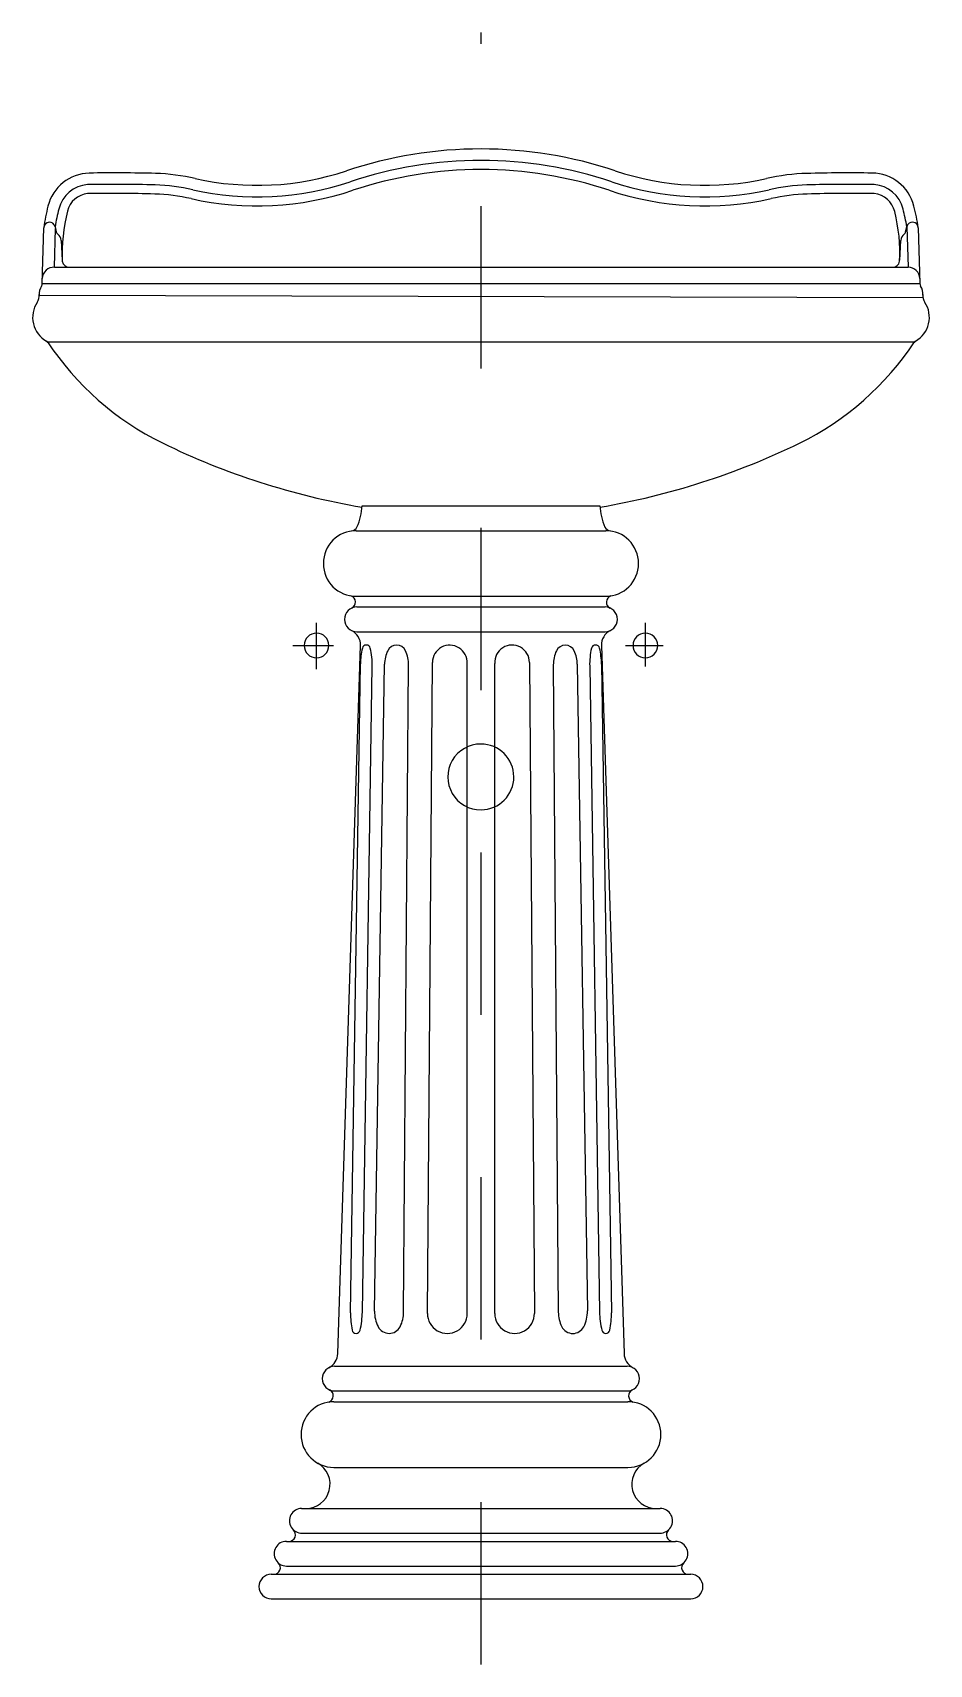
# Model space of a CAD drawing. Extents: x -688.86 to -688.3, y 512.75 to 513.76.
import ezdxf

# ---------------------------------------------------------------- set-up
doc = ezdxf.new("R2010")
doc.units = 0
doc.header["$LTSCALE"] = 0.28346
doc.header["$MEASUREMENT"] = 0
doc.linetypes.add('AXES', pattern=[0.54, 0.3, -0.08, 0.08, -0.08])
doc.linetypes.add('CONTINU', pattern=[0])
doc.layers.get('0').update_dxf_attribs({"linetype": 'CONTINUOUS'})
doc.layers.add('DECA_EIXOS', color=5, linetype='AXES')

msp = doc.modelspace()

# ---------------------------------------------------------------- linework, layer by layer
at = {"linetype": 'CONTINU'}
for points in [[(-688.5808, 513.6859, 0.080753), (-688.6637, 513.6724)], [(-688.4981, 513.6724, 0.080571), (-688.5808, 513.6859)], [(-688.5808, 513.6788, 0.080726), (-688.6614, 513.6657)], [(-688.5003, 513.6657, 0.080571), (-688.5808, 513.6788)], [(-688.8221, 513.671, 0.33714), (-688.8475, 513.6507)], [(-688.7813, 513.6708, 0.011704), (-688.8221, 513.671)], [(-688.7568, 513.6677, 0.047551), (-688.7813, 513.6708)], [(-688.7582, 513.6607, 0.136306), (-688.6614, 513.6657)], [(-688.7568, 513.6677, 0.136478), (-688.6637, 513.6724)], [(-688.5808, 513.6732, 0.080668), (-688.6597, 513.6604)], [(-688.5019, 513.6604, 0.080571), (-688.5808, 513.6732)], [(-688.5003, 513.6657, 0.136307), (-688.4034, 513.6607)], [(-688.4981, 513.6724, 0.136551), (-688.4049, 513.6677)], [(-688.3801, 513.6708, 0.04796), (-688.4049, 513.6677)], [(-688.34, 513.671, 0.011704), (-688.3801, 513.6708)], [(-688.3142, 513.6507, 0.341513), (-688.34, 513.671)], [(-688.8231, 513.6639, 0.325109), (-688.8408, 513.6489)], [(-688.8231, 513.6584, 0.316417), (-688.8355, 513.6476)], [(-688.7815, 513.6637, 0.012059), (-688.8231, 513.6639)], [(-688.7817, 513.6581, 0.012051), (-688.8231, 513.6584)], [(-688.7594, 513.6553, 0.047551), (-688.7817, 513.6581)], [(-688.7582, 513.6607, 0.047551), (-688.7815, 513.6637)], [(-688.7594, 513.6553, 0.136306), (-688.6597, 513.6604)], [(-688.5019, 513.6604, 0.136364), (-688.4022, 513.6553)], [(-688.3801, 513.6637, 0.04755), (-688.4034, 513.6607)], [(-688.3799, 513.6581, 0.047551), (-688.4022, 513.6553)], [(-688.3386, 513.6639, 0.01207), (-688.3801, 513.6637)], [(-688.3386, 513.6584, 0.012051), (-688.3799, 513.6581)], [(-688.3209, 513.6489, 0.325111), (-688.3386, 513.6639)], [(-688.326, 513.6473, 0.316812), (-688.3386, 513.6584)], [(-688.8475, 513.6507, 0.02788), (-688.8501, 513.6374)], [(-688.8408, 513.6489, 0.025341), (-688.8431, 513.638)], [(-688.8355, 513.6476, 0.072762), (-688.8387, 513.6167)], [(-688.323, 513.6167, 0.072156), (-688.326, 513.6473)], [(-688.3186, 513.638, 0.025341), (-688.3209, 513.6489)], [(-688.3115, 513.6374, 0.02788), (-688.3142, 513.6507)], [(-688.8431, 513.638, 0.873877), (-688.8501, 513.6374)], [(-688.8424, 513.6349, 0.173919), (-688.8415, 513.6335)], [(-688.3202, 513.6335, 0.173892), (-688.3193, 513.6349)], [(-688.3115, 513.6374, 0.873873), (-688.3186, 513.638)], [(-688.8394, 513.6295, 0.214237), (-688.8415, 513.6335)], [(-688.3202, 513.6335, 0.214247), (-688.3222, 513.6295)], [(-688.8387, 513.6167, 0.367208), (-688.8343, 513.613)], [(-688.3274, 513.613, 0.367035), (-688.323, 513.6167)], [(-688.8435, 513.613, 0.425092), (-688.851, 513.6061)], [(-688.3106, 513.6061, 0.405653), (-688.3177, 513.613)], [(-688.8541, 513.5914, 0.154816), (-688.853, 513.5963)], [(-688.8515, 513.6014, 0.158105), (-688.8529, 513.5958)], [(-688.8515, 513.6014, 0.161054), (-688.8511, 513.6031)], [(-688.3105, 513.6031, 0.161037), (-688.3101, 513.6014)], [(-688.3087, 513.5958, 0.15765), (-688.3101, 513.6014)], [(-688.3087, 513.5963, 0.154752), (-688.3075, 513.5914)], [(-688.8541, 513.5914, 0.43831), (-688.8485, 513.5676)], [(-688.3132, 513.5676, 0.438321), (-688.3075, 513.5914)], [(-688.8475, 513.5667, 0.123415), (-688.8485, 513.5676)], [(-688.8478, 513.5672, 0.134237), (-688.777, 513.5048)], [(-688.3847, 513.5047, 0.134237), (-688.3138, 513.5672)], [(-688.3132, 513.5676, 0.121891), (-688.3141, 513.5667)], [(-688.777, 513.5048, 0.071708), (-688.6541, 513.4653)], [(-688.5076, 513.4653, 0.071713), (-688.3847, 513.5047)], [(-688.6572, 513.453, 0.096386), (-688.6541, 513.4662)], [(-688.5076, 513.4662, 0.096386), (-688.5045, 513.453)], [(-688.6577, 513.4508, 1), (-688.6577, 513.4104)], [(-688.6604, 513.4507, 0.260688), (-688.6572, 513.453)], [(-688.5045, 513.453, 0.259501), (-688.5013, 513.4507)], [(-688.504, 513.4104, 1), (-688.504, 513.4508)], [(-688.6573, 513.4038, 1), (-688.6573, 513.3886)], [(-688.6605, 513.4031, 0.685389), (-688.6609, 513.4106)], [(-688.5044, 513.3886, 1), (-688.5044, 513.4038)], [(-688.5008, 513.4106, 0.686328), (-688.5013, 513.4031)], [(-688.6821, 513.3877, 1), (-688.6821, 513.3725)], [(-688.6821, 513.3725, 1), (-688.6821, 513.3877)], [(-688.655, 513.38, 0.294564), (-688.6607, 513.3894)], [(-688.5011, 513.3894, 0.293162), (-688.5067, 513.38)], [(-688.4796, 513.3877, 1), (-688.4796, 513.3725)], [(-688.4796, 513.3725, 1), (-688.4796, 513.3877)], [(-688.6539, 513.3784, 0.053439), (-688.6551, 513.3688)], [(-688.649, 513.3784, 0.794213), (-688.6539, 513.3784)], [(-688.6478, 513.3674, 0.060963), (-688.649, 513.3784)], [(-688.6383, 513.3769, 0.105781), (-688.6402, 513.3686)], [(-688.6273, 513.3768, 0.63749), (-688.6383, 513.3769)], [(-688.6254, 513.368, 0.112784), (-688.6273, 513.3768)], [(-688.5894, 513.3691, 1.022375), (-688.6107, 513.3697)], [(-688.551, 513.3697, 1.022373), (-688.5724, 513.3691)], [(-688.5344, 513.3768, 0.111478), (-688.5363, 513.3681)], [(-688.5234, 513.3768, 0.637488), (-688.5344, 513.3768)], [(-688.5215, 513.3685, 0.107177), (-688.5234, 513.3768)], [(-688.5128, 513.3784, 0.061097), (-688.5139, 513.3674)], [(-688.5078, 513.3784, 0.794219), (-688.5128, 513.3784)], [(-688.5066, 513.3686, 0.054181), (-688.5078, 513.3784)], [(-688.5809, 513.3194, 1.008082), (-688.5808, 513.2789)], [(-688.5808, 513.2789, 1), (-688.5809, 513.3194)], [(-688.6612, 512.9691, 0.052571), (-688.6602, 512.9585)], [(-688.6553, 512.9584, 0.055794), (-688.6539, 512.9696)], [(-688.6464, 512.9701, 0.121297), (-688.6442, 512.9607)], [(-688.6306, 512.9606, 0.116337), (-688.6285, 512.9697)], [(-688.6138, 512.9688, 1.006059), (-688.5893, 512.9687)], [(-688.5724, 512.9687, 1.00413), (-688.5479, 512.9688)], [(-688.5332, 512.9696, 0.115382), (-688.5311, 512.9606)], [(-688.5175, 512.9606, 0.123734), (-688.5153, 512.9703)], [(-688.5078, 512.9696, 0.055794), (-688.5064, 512.9584)], [(-688.5015, 512.9585, 0.053246), (-688.5005, 512.9692)], [(-688.6602, 512.9585, 0.80557), (-688.6553, 512.9584)], [(-688.6442, 512.9607, 0.617887), (-688.6306, 512.9606)], [(-688.5311, 512.9606, 0.615533), (-688.5175, 512.9606)], [(-688.5064, 512.9584, 0.809239), (-688.5015, 512.9585)], [(-688.6745, 512.9353, 0.272102), (-688.669, 512.944)], [(-688.4927, 512.944, 0.270584), (-688.4872, 512.9353)], [(-688.671, 512.9362, 1), (-688.671, 512.921)], [(-688.4908, 512.921, 1), (-688.4908, 512.9362)], [(-688.6746, 512.9142, 0.686458), (-688.6741, 512.9217)], [(-688.4876, 512.9217, 0.685408), (-688.4871, 512.9142)], [(-688.6714, 512.9144, 1), (-688.6714, 512.8739)], [(-688.4903, 512.8739, 1), (-688.4903, 512.9144)], [(-688.6887, 512.8486, 0.7711), (-688.6814, 512.8766)], [(-688.4803, 512.8766, 0.77205), (-688.473, 512.8486)], [(-688.6913, 512.8486, 1.016159), (-688.691, 512.8335)], [(-688.4707, 512.8335, 1.016156), (-688.4704, 512.8486)], [(-688.6991, 512.8284, 0.685087), (-688.6964, 512.8354)], [(-688.4653, 512.8354, 0.685048), (-688.4626, 512.8284)], [(-688.7006, 512.8284, 1.003425), (-688.7006, 512.8132)], [(-688.4611, 512.8132, 1.003426), (-688.4611, 512.8284)], [(-688.7085, 512.8081, 0.685087), (-688.7057, 512.8152)], [(-688.456, 512.8152, 0.686222), (-688.4532, 512.8081)], [(-688.71, 512.8081, 1), (-688.71, 512.793)], [(-688.4517, 512.793, 1), (-688.4517, 512.8081)]]:
    msp.add_lwpolyline(points, format="xyb", dxfattribs=at)
for points in [[(-688.8511, 513.6031), (-688.8501, 513.6374)], [(-688.8435, 513.613), (-688.8428, 513.6368)], [(-688.8431, 513.638), (-688.8424, 513.6349)], [(-688.3193, 513.6349), (-688.3186, 513.638)], [(-688.3186, 513.638), (-688.3177, 513.613)], [(-688.3115, 513.6374), (-688.3105, 513.6031)], [(-688.8394, 513.6295), (-688.8387, 513.6173)], [(-688.3229, 513.6173), (-688.3222, 513.6295)], [(-688.8435, 513.613), (-688.3177, 513.613)], [(-688.8529, 513.5958), (-688.3086, 513.5945)], [(-688.8511, 513.6031), (-688.3105, 513.6031)], [(-688.8478, 513.5672), (-688.3138, 513.5672)], [(-688.6541, 513.4662), (-688.5076, 513.4662)], [(-688.6577, 513.4508), (-688.504, 513.4508)], [(-688.6577, 513.4104), (-688.504, 513.4104)], [(-688.6573, 513.4038), (-688.5044, 513.4038)], [(-688.6573, 513.3886), (-688.5044, 513.3886)], [(-688.669, 512.944), (-688.655, 513.38)], [(-688.5067, 513.38), (-688.4927, 512.944)], [(-688.6612, 512.9691), (-688.6551, 513.3688)], [(-688.6539, 512.9696), (-688.6478, 513.3674)], [(-688.6464, 512.9701), (-688.6402, 513.3686)], [(-688.6285, 512.9697), (-688.6254, 513.368)], [(-688.6138, 512.9688), (-688.6107, 513.3697)], [(-688.5893, 512.9687), (-688.5894, 513.3691)], [(-688.5724, 512.9687), (-688.5724, 513.3691)], [(-688.551, 513.3697), (-688.5479, 512.9688)], [(-688.5363, 513.3681), (-688.5332, 512.9696)], [(-688.5215, 513.3685), (-688.5153, 512.9703)], [(-688.5139, 513.3674), (-688.5078, 512.9696)], [(-688.5066, 513.3686), (-688.5005, 512.9692)], [(-688.671, 512.9362), (-688.4908, 512.9362)], [(-688.6714, 512.9144), (-688.4903, 512.9144)], [(-688.671, 512.921), (-688.4908, 512.921)], [(-688.6714, 512.8739), (-688.4903, 512.8739)], [(-688.6913, 512.8486), (-688.4704, 512.8486)], [(-688.691, 512.8335), (-688.4707, 512.8335)], [(-688.7006, 512.8284), (-688.4611, 512.8284)], [(-688.7006, 512.8132), (-688.4611, 512.8132)], [(-688.71, 512.8081), (-688.4517, 512.8081)], [(-688.71, 512.793), (-688.4517, 512.793)]]:
    msp.add_lwpolyline(points, dxfattribs=at)
at = {"layer": 'DECA_EIXOS'}
for points in [[(-688.5808, 513.5506), (-688.5808, 513.7575)], [(-688.5808, 512.7526), (-688.5808, 513.4756)], [(-688.6821, 513.3655), (-688.6821, 513.3941)], [(-688.4796, 513.3671), (-688.4796, 513.3941)], [(-688.6968, 513.3801), (-688.6717, 513.3801)], [(-688.4918, 513.3801), (-688.4686, 513.3801)]]:
    msp.add_lwpolyline(points, dxfattribs=at)

doc.saveas('drawing.dxf')
